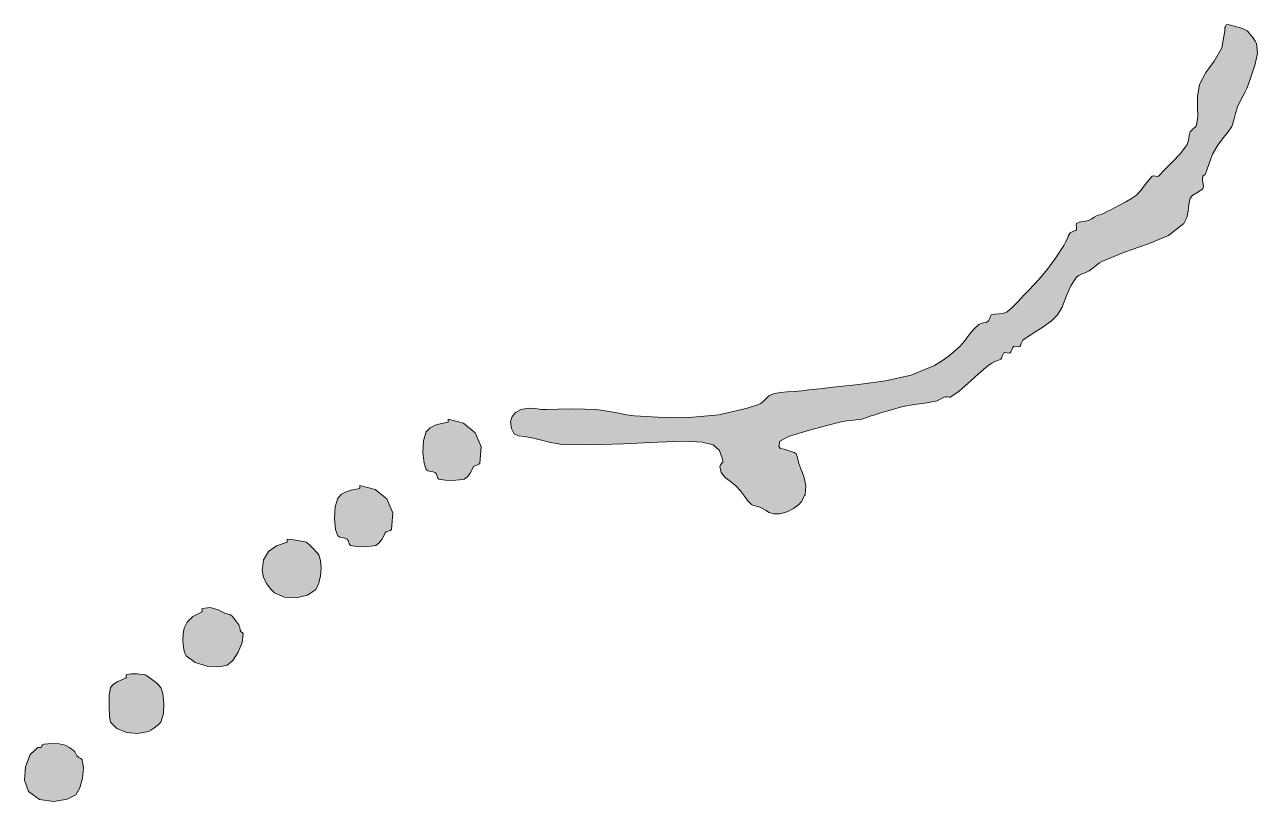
# Model space of a CAD drawing. Header units: inches. Extents: x -493 to 820, y -401 to 913.
# Drawn here: x -113.92 to -72.58, y -41.51 to -15.45 of the extents above; entities that cross this region are included whole.
import ezdxf

# ---------------------------------------------------------------- set-up
doc = ezdxf.new("R2010")
doc.units = ezdxf.units.IN
doc.header["$MEASUREMENT"] = 0
doc.layers.add('Layer 1', color=7, linetype='Continuous')

msp = doc.modelspace()

# ---------------------------------------------------------------- hatches: boundary and pattern name
at = {"layer": 'Layer 1', "true_color": 0xffffff}
for points in [[(-73.666, -15.56), (-73.646, -15.526), (-73.639, -15.487), (-73.62, -15.458), (-73.56, -15.454), (-73.443, -15.478), (-73.265, -15.523), (-73.076, -15.588), (-72.924, -15.666), (-72.831, -15.758), (-72.731, -15.886), (-72.649, -16.01), (-72.607, -16.09), (-72.578, -16.409), (-72.65, -16.785), (-72.78, -17.184), (-72.924, -17.571), (-72.986, -17.705), (-73.068, -17.853), (-73.158, -18.02), (-73.242, -18.207), (-73.31, -18.436), (-73.361, -18.658), (-73.433, -18.866), (-73.56, -19.054), (-73.717, -19.238), (-73.904, -19.498), (-74.077, -19.801), (-74.195, -20.113), (-74.216, -20.184), (-74.244, -20.256), (-74.273, -20.337), (-74.301, -20.431), (-74.326, -20.48), (-74.358, -20.505), (-74.388, -20.518), (-74.407, -20.536), (-74.416, -20.637), (-74.401, -20.751), (-74.389, -20.863), (-74.407, -20.96), (-74.479, -21.018), (-74.61, -21.092), (-74.746, -21.18), (-74.83, -21.277), (-74.881, -21.488), (-74.903, -21.711), (-74.942, -21.929), (-75.042, -22.125), (-75.562, -22.533), (-76.258, -22.824), (-77.033, -23.083), (-77.795, -23.396), (-77.877, -23.449), (-77.972, -23.525), (-78.084, -23.616), (-78.219, -23.713), (-78.331, -23.771), (-78.451, -23.818), (-78.561, -23.865), (-78.642, -23.925), (-78.83, -24.217), (-78.986, -24.578), (-79.129, -24.931), (-79.277, -25.195), (-79.491, -25.398), (-79.773, -25.598), (-80.1, -25.807), (-80.442, -26.042), (-80.469, -26.084), (-80.496, -26.152), (-80.522, -26.218), (-80.548, -26.254), (-80.597, -26.26), (-80.656, -26.251), (-80.714, -26.244), (-80.76, -26.254), (-80.788, -26.296), (-80.814, -26.364), (-80.84, -26.43), (-80.866, -26.466), (-80.915, -26.472), (-80.974, -26.463), (-81.031, -26.455), (-81.077, -26.466), (-81.105, -26.508), (-81.132, -26.576), (-81.158, -26.642), (-81.183, -26.678), (-81.286, -26.719), (-81.383, -26.756), (-81.487, -26.807), (-81.606, -26.889), (-81.941, -27.176), (-82.272, -27.484), (-82.588, -27.76), (-82.877, -27.948), (-82.923, -27.951), (-82.988, -27.943), (-83.051, -27.938), (-83.089, -27.948), (-83.312, -28.073), (-83.663, -28.144), (-84.071, -28.195), (-84.465, -28.266), (-84.593, -28.302), (-84.766, -28.354), (-84.974, -28.415), (-85.207, -28.478), (-85.276, -28.499), (-85.35, -28.526), (-85.431, -28.556), (-85.524, -28.583), (-85.594, -28.604), (-85.667, -28.632), (-85.748, -28.661), (-85.842, -28.689), (-85.951, -28.704), (-86.124, -28.721), (-86.342, -28.747), (-86.583, -28.795), (-87.011, -28.901), (-87.677, -29.077), (-88.299, -29.271), (-88.595, -29.431), (-88.622, -29.605), (-88.565, -29.673), (-88.443, -29.698), (-88.277, -29.748), (-88.114, -29.812), (-88.044, -29.849), (-88.012, -29.94), (-87.959, -30.172), (-87.89, -30.353), (-87.79, -30.613), (-87.721, -30.918), (-87.748, -31.23), (-87.76, -31.252), (-87.795, -31.323), (-87.833, -31.4), (-87.854, -31.442), (-87.957, -31.553), (-88.13, -31.684), (-88.35, -31.801), (-88.595, -31.865), (-88.799, -31.866), (-88.948, -31.822), (-89.078, -31.747), (-89.23, -31.654), (-89.298, -31.63), (-89.386, -31.608), (-89.476, -31.583), (-89.548, -31.548), (-89.661, -31.434), (-89.779, -31.275), (-89.914, -31.096), (-90.077, -30.913), (-90.246, -30.777), (-90.423, -30.643), (-90.56, -30.483), (-90.606, -30.277), (-90.585, -30.224), (-90.544, -30.179), (-90.508, -30.13), (-90.5, -30.065), (-90.612, -29.746), (-90.83, -29.554), (-91.201, -29.457), (-91.771, -29.431), (-92.682, -29.458), (-93.836, -29.513), (-94.99, -29.554), (-95.9, -29.536), (-96.093, -29.508), (-96.33, -29.456), (-96.59, -29.392), (-96.854, -29.324), (-97.14, -29.275), (-97.355, -29.25), (-97.504, -29.183), (-97.595, -29.007), (-97.621, -28.778), (-97.575, -28.601), (-97.459, -28.467), (-97.277, -28.371), (-97.033, -28.324), (-96.795, -28.333), (-96.586, -28.361), (-96.43, -28.371), (-96.03, -28.349), (-95.582, -28.342), (-95.134, -28.351), (-94.736, -28.371), (-94.389, -28.416), (-94.047, -28.481), (-93.732, -28.544), (-93.465, -28.583), (-92.468, -28.635), (-91.515, -28.627), (-90.636, -28.543), (-89.865, -28.371), (-89.685, -28.317), (-89.517, -28.27), (-89.364, -28.22), (-89.23, -28.16), (-89.148, -28.094), (-89.065, -28.004), (-88.958, -27.912), (-88.807, -27.842), (-88.582, -27.797), (-88.343, -27.774), (-88.098, -27.76), (-87.854, -27.736), (-87.619, -27.707), (-87.377, -27.682), (-87.136, -27.657), (-86.901, -27.631), (-85.954, -27.525), (-85.045, -27.406), (-84.191, -27.214), (-83.407, -26.889), (-83.169, -26.745), (-82.951, -26.589), (-82.748, -26.424), (-82.56, -26.254), (-82.399, -26.073), (-82.252, -25.874), (-82.1, -25.68), (-81.924, -25.513), (-81.846, -25.477), (-81.761, -25.462), (-81.678, -25.446), (-81.606, -25.407), (-81.581, -25.364), (-81.554, -25.297), (-81.526, -25.231), (-81.501, -25.195), (-81.381, -25.164), (-81.242, -25.158), (-81.1, -25.145), (-80.972, -25.089), (-80.804, -24.943), (-80.614, -24.751), (-80.418, -24.543), (-80.23, -24.348), (-79.904, -24.001), (-79.62, -23.655), (-79.35, -23.285), (-79.065, -22.865), (-79.02, -22.778), (-78.972, -22.669), (-78.918, -22.552), (-78.854, -22.442), (-78.812, -22.415), (-78.744, -22.388), (-78.678, -22.361), (-78.642, -22.336), (-78.639, -22.29), (-78.647, -22.226), (-78.652, -22.163), (-78.642, -22.125), (-78.548, -22.079), (-78.439, -22.062), (-78.326, -22.051), (-78.219, -22.019), (-78.131, -21.965), (-78.055, -21.911), (-77.955, -21.857), (-77.795, -21.807), (-77.713, -21.777), (-77.611, -21.727), (-77.495, -21.664), (-77.372, -21.596), (-77.183, -21.496), (-76.984, -21.393), (-76.793, -21.284), (-76.63, -21.172), (-76.494, -21.032), (-76.369, -20.864), (-76.243, -20.691), (-76.101, -20.536), (-76.057, -20.528), (-75.993, -20.538), (-75.93, -20.547), (-75.889, -20.536), (-75.678, -20.31), (-75.418, -20.053), (-75.155, -19.772), (-74.936, -19.478), (-74.896, -19.375), (-74.88, -19.27), (-74.867, -19.163), (-74.83, -19.054), (-74.788, -19.006), (-74.719, -18.943), (-74.653, -18.883), (-74.619, -18.842), (-74.575, -18.534), (-74.583, -18.21), (-74.581, -17.858), (-74.513, -17.466), (-74.308, -17.062), (-74.024, -16.678), (-73.773, -16.237), (-73.666, -15.666), (-73.667, -15.646), (-73.668, -15.61), (-73.668, -15.577)], [(-99.712, -28.795), (-99.711, -28.778), (-99.712, -28.742), (-99.712, -28.706), (-99.712, -28.689), (-99.198, -28.82), (-98.808, -29.146), (-98.604, -29.612), (-98.653, -30.172), (-98.691, -30.204), (-98.759, -30.229), (-98.827, -30.252), (-98.865, -30.277), (-98.912, -30.378), (-98.981, -30.506), (-99.073, -30.625), (-99.183, -30.701), (-99.338, -30.73), (-99.571, -30.745), (-99.821, -30.737), (-100.03, -30.701), (-100.065, -30.664), (-100.088, -30.601), (-100.108, -30.534), (-100.136, -30.489), (-100.215, -30.454), (-100.302, -30.441), (-100.386, -30.426), (-100.454, -30.383), (-100.525, -30.17), (-100.562, -29.803), (-100.545, -29.408), (-100.454, -29.112), (-100.325, -28.983), (-100.152, -28.896), (-99.943, -28.837)], [(-102.677, -31.019), (-102.676, -31.002), (-102.677, -30.966), (-102.677, -30.93), (-102.677, -30.913), (-102.163, -31.044), (-101.772, -31.368), (-101.569, -31.835), (-101.618, -32.395), (-101.656, -32.428), (-101.724, -32.452), (-101.792, -32.475), (-101.83, -32.501), (-101.876, -32.602), (-101.946, -32.729), (-102.037, -32.849), (-102.147, -32.925), (-102.303, -32.954), (-102.535, -32.969), (-102.785, -32.962), (-102.995, -32.925), (-103.03, -32.889), (-103.053, -32.824), (-103.073, -32.758), (-103.101, -32.713), (-103.179, -32.679), (-103.267, -32.665), (-103.351, -32.648), (-103.418, -32.606), (-103.49, -32.393), (-103.527, -32.026), (-103.509, -31.632), (-103.418, -31.336), (-103.29, -31.207), (-103.116, -31.12), (-102.908, -31.062)], [(-105.112, -32.818), (-105.111, -32.802), (-105.112, -32.766), (-105.113, -32.729), (-105.112, -32.713), (-104.97, -32.725), (-104.767, -32.757), (-104.577, -32.793), (-104.477, -32.818), (-104.38, -32.896), (-104.244, -33.029), (-104.118, -33.164), (-104.054, -33.242), (-103.998, -33.434), (-103.979, -33.683), (-103.998, -33.95), (-104.054, -34.195), (-104.066, -34.215), (-104.103, -34.289), (-104.142, -34.369), (-104.159, -34.406), (-104.431, -34.593), (-104.81, -34.684), (-105.207, -34.662), (-105.536, -34.513), (-105.658, -34.395), (-105.796, -34.217), (-105.91, -34.002), (-105.959, -33.771), (-105.905, -33.413), (-105.738, -33.135), (-105.47, -32.938)], [(-107.971, -35.148), (-107.968, -35.131), (-107.971, -35.096), (-107.975, -35.061), (-107.971, -35.042), (-107.693, -35.008), (-107.435, -35.085), (-107.206, -35.194), (-107.018, -35.254), (-106.948, -35.314), (-106.84, -35.45), (-106.742, -35.594), (-106.701, -35.678), (-106.69, -35.769), (-106.654, -35.82), (-106.615, -35.854), (-106.595, -35.889), (-106.63, -36.183), (-106.761, -36.504), (-106.941, -36.782), (-107.124, -36.948), (-107.409, -37.004), (-107.8, -36.972), (-108.197, -36.848), (-108.5, -36.63), (-108.555, -36.521), (-108.597, -36.349), (-108.617, -36.132), (-108.606, -35.889), (-108.566, -35.706), (-108.466, -35.504), (-108.277, -35.31)], [(-110.512, -37.371), (-110.509, -37.354), (-110.512, -37.318), (-110.516, -37.283), (-110.512, -37.266), (-110.343, -37.233), (-110.141, -37.234), (-109.967, -37.251), (-109.877, -37.266), (-109.826, -37.304), (-109.671, -37.409), (-109.486, -37.549), (-109.348, -37.689), (-109.283, -37.889), (-109.247, -38.215), (-109.262, -38.569), (-109.348, -38.854), (-109.426, -38.936), (-109.553, -39.035), (-109.683, -39.123), (-109.771, -39.172), (-110.12, -39.236), (-110.499, -39.199), (-110.832, -39.068), (-111.042, -38.854), (-111.069, -38.67), (-111.089, -38.322), (-111.085, -37.949), (-111.042, -37.689), (-110.945, -37.576), (-110.796, -37.487), (-110.637, -37.42)], [(-113.371, -39.701), (-113.35, -39.68), (-113.339, -39.648), (-113.317, -39.617), (-113.265, -39.595), (-113.014, -39.567), (-112.766, -39.579), (-112.556, -39.626), (-112.418, -39.701), (-112.361, -39.745), (-112.295, -39.792), (-112.237, -39.846), (-112.206, -39.912), (-112.168, -39.988), (-112.103, -40.039), (-112.036, -40.078), (-111.995, -40.124), (-111.951, -40.401), (-111.979, -40.736), (-112.067, -41.056), (-112.206, -41.289), (-112.49, -41.436), (-112.941, -41.512), (-113.422, -41.45), (-113.794, -41.184), (-113.92, -40.802), (-113.89, -40.349), (-113.732, -39.943), (-113.477, -39.701), (-113.452, -39.698), (-113.424, -39.701), (-113.396, -39.704)]]:
    msp.add_hatch(color=7, dxfattribs=at).paths.add_polyline_path(points)

# ---------------------------------------------------------------- linework, layer by layer
at = {"layer": 'Layer 1', "lineweight": 0}
for points in [[(-73.666, -15.56), (-73.646, -15.526), (-73.639, -15.487), (-73.62, -15.458), (-73.56, -15.454), (-73.443, -15.478), (-73.265, -15.523), (-73.076, -15.588), (-72.924, -15.666), (-72.831, -15.758), (-72.731, -15.886), (-72.649, -16.01), (-72.607, -16.09), (-72.578, -16.409), (-72.65, -16.785), (-72.78, -17.184), (-72.924, -17.571), (-72.986, -17.705), (-73.068, -17.853), (-73.158, -18.02), (-73.242, -18.207), (-73.31, -18.436), (-73.361, -18.658), (-73.433, -18.866), (-73.56, -19.054), (-73.717, -19.238), (-73.904, -19.498), (-74.077, -19.801), (-74.195, -20.113), (-74.216, -20.184), (-74.244, -20.256), (-74.273, -20.337), (-74.301, -20.431), (-74.326, -20.48), (-74.358, -20.505), (-74.388, -20.518), (-74.407, -20.536), (-74.416, -20.637), (-74.401, -20.751), (-74.389, -20.863), (-74.407, -20.96), (-74.479, -21.018), (-74.61, -21.092), (-74.746, -21.18), (-74.83, -21.277), (-74.881, -21.488), (-74.903, -21.711), (-74.942, -21.929), (-75.042, -22.125), (-75.562, -22.533), (-76.258, -22.824), (-77.033, -23.083), (-77.795, -23.396), (-77.877, -23.449), (-77.972, -23.525), (-78.084, -23.616), (-78.219, -23.713), (-78.331, -23.771), (-78.451, -23.818), (-78.561, -23.865), (-78.642, -23.925), (-78.83, -24.217), (-78.986, -24.578), (-79.129, -24.931), (-79.277, -25.195), (-79.491, -25.398), (-79.773, -25.598), (-80.1, -25.807), (-80.442, -26.042), (-80.469, -26.084), (-80.496, -26.152), (-80.522, -26.218), (-80.548, -26.254), (-80.597, -26.26), (-80.656, -26.251), (-80.714, -26.244), (-80.76, -26.254), (-80.788, -26.296), (-80.814, -26.364), (-80.84, -26.43), (-80.866, -26.466), (-80.915, -26.472), (-80.974, -26.463), (-81.031, -26.455), (-81.077, -26.466), (-81.105, -26.508), (-81.132, -26.576), (-81.158, -26.642), (-81.183, -26.678), (-81.286, -26.719), (-81.383, -26.756), (-81.487, -26.807), (-81.606, -26.889), (-81.941, -27.176), (-82.272, -27.484), (-82.588, -27.76), (-82.877, -27.948), (-82.923, -27.951), (-82.988, -27.943), (-83.051, -27.938), (-83.089, -27.948), (-83.312, -28.073), (-83.663, -28.144), (-84.071, -28.195), (-84.465, -28.266), (-84.593, -28.302), (-84.766, -28.354), (-84.974, -28.415), (-85.207, -28.478), (-85.276, -28.499), (-85.35, -28.526), (-85.431, -28.556), (-85.524, -28.583), (-85.594, -28.604), (-85.667, -28.632), (-85.748, -28.661), (-85.842, -28.689), (-85.951, -28.704), (-86.124, -28.721), (-86.342, -28.747), (-86.583, -28.795), (-87.011, -28.901), (-87.677, -29.077), (-88.299, -29.271), (-88.595, -29.431), (-88.622, -29.605), (-88.565, -29.673), (-88.443, -29.698), (-88.277, -29.748), (-88.114, -29.812), (-88.044, -29.849), (-88.012, -29.94), (-87.959, -30.172), (-87.89, -30.353), (-87.79, -30.613), (-87.721, -30.918), (-87.748, -31.23), (-87.76, -31.252), (-87.795, -31.323), (-87.833, -31.4), (-87.854, -31.442), (-87.957, -31.553), (-88.13, -31.684), (-88.35, -31.801), (-88.595, -31.865), (-88.799, -31.866), (-88.948, -31.822), (-89.078, -31.747), (-89.23, -31.654), (-89.298, -31.63), (-89.386, -31.608), (-89.476, -31.583), (-89.548, -31.548), (-89.661, -31.434), (-89.779, -31.275), (-89.914, -31.096), (-90.077, -30.913), (-90.246, -30.777), (-90.423, -30.643), (-90.56, -30.483), (-90.606, -30.277), (-90.585, -30.224), (-90.544, -30.179), (-90.508, -30.13), (-90.5, -30.065), (-90.612, -29.746), (-90.83, -29.554), (-91.201, -29.457), (-91.771, -29.431), (-92.682, -29.458), (-93.836, -29.513), (-94.99, -29.554), (-95.9, -29.536), (-96.093, -29.508), (-96.33, -29.456), (-96.59, -29.392), (-96.854, -29.324), (-97.14, -29.275), (-97.355, -29.25), (-97.504, -29.183), (-97.595, -29.007), (-97.621, -28.778), (-97.575, -28.601), (-97.459, -28.467), (-97.277, -28.371), (-97.033, -28.324), (-96.795, -28.333), (-96.586, -28.361), (-96.43, -28.371), (-96.03, -28.349), (-95.582, -28.342), (-95.134, -28.351), (-94.736, -28.371), (-94.389, -28.416), (-94.047, -28.481), (-93.732, -28.544), (-93.465, -28.583), (-92.468, -28.635), (-91.515, -28.627), (-90.636, -28.543), (-89.865, -28.371), (-89.685, -28.317), (-89.517, -28.27), (-89.364, -28.22), (-89.23, -28.16), (-89.148, -28.094), (-89.065, -28.004), (-88.958, -27.912), (-88.807, -27.842), (-88.582, -27.797), (-88.343, -27.774), (-88.098, -27.76), (-87.854, -27.736), (-87.619, -27.707), (-87.377, -27.682), (-87.136, -27.657), (-86.901, -27.631), (-85.954, -27.525), (-85.045, -27.406), (-84.191, -27.214), (-83.407, -26.889), (-83.169, -26.745), (-82.951, -26.589), (-82.748, -26.424), (-82.56, -26.254), (-82.399, -26.073), (-82.252, -25.874), (-82.1, -25.68), (-81.924, -25.513), (-81.846, -25.477), (-81.761, -25.462), (-81.678, -25.446), (-81.606, -25.407), (-81.581, -25.364), (-81.554, -25.297), (-81.526, -25.231), (-81.501, -25.195), (-81.381, -25.164), (-81.242, -25.158), (-81.1, -25.145), (-80.972, -25.089), (-80.804, -24.943), (-80.614, -24.751), (-80.418, -24.543), (-80.23, -24.348), (-79.904, -24.001), (-79.62, -23.655), (-79.35, -23.285), (-79.065, -22.865), (-79.02, -22.778), (-78.972, -22.669), (-78.918, -22.552), (-78.854, -22.442), (-78.812, -22.415), (-78.744, -22.388), (-78.678, -22.361), (-78.642, -22.336), (-78.639, -22.29), (-78.647, -22.226), (-78.652, -22.163), (-78.642, -22.125), (-78.548, -22.079), (-78.439, -22.062), (-78.326, -22.051), (-78.219, -22.019), (-78.131, -21.965), (-78.055, -21.911), (-77.955, -21.857), (-77.795, -21.807), (-77.713, -21.777), (-77.611, -21.727), (-77.495, -21.664), (-77.372, -21.596), (-77.183, -21.496), (-76.984, -21.393), (-76.793, -21.284), (-76.63, -21.172), (-76.494, -21.032), (-76.369, -20.864), (-76.243, -20.691), (-76.101, -20.536), (-76.057, -20.528), (-75.993, -20.538), (-75.93, -20.547), (-75.889, -20.536), (-75.678, -20.31), (-75.418, -20.053), (-75.155, -19.772), (-74.936, -19.478), (-74.896, -19.375), (-74.88, -19.27), (-74.867, -19.163), (-74.83, -19.054), (-74.788, -19.006), (-74.719, -18.943), (-74.653, -18.883), (-74.619, -18.842), (-74.575, -18.534), (-74.583, -18.21), (-74.581, -17.858), (-74.513, -17.466), (-74.308, -17.062), (-74.024, -16.678), (-73.773, -16.237), (-73.666, -15.666), (-73.667, -15.646), (-73.668, -15.61), (-73.668, -15.577), (-73.666, -15.56), (-73.666, -15.56)], [(-99.712, -28.795), (-99.711, -28.778), (-99.712, -28.742), (-99.712, -28.706), (-99.712, -28.689), (-99.198, -28.82), (-98.808, -29.146), (-98.604, -29.612), (-98.653, -30.172), (-98.691, -30.204), (-98.759, -30.229), (-98.827, -30.252), (-98.865, -30.277), (-98.912, -30.378), (-98.981, -30.506), (-99.073, -30.625), (-99.183, -30.701), (-99.338, -30.73), (-99.571, -30.745), (-99.821, -30.737), (-100.03, -30.701), (-100.065, -30.664), (-100.088, -30.601), (-100.108, -30.534), (-100.136, -30.489), (-100.215, -30.454), (-100.302, -30.441), (-100.386, -30.426), (-100.454, -30.383), (-100.525, -30.17), (-100.562, -29.803), (-100.545, -29.408), (-100.454, -29.112), (-100.325, -28.983), (-100.152, -28.896), (-99.943, -28.837), (-99.712, -28.795), (-99.712, -28.795)], [(-102.677, -31.019), (-102.676, -31.002), (-102.677, -30.966), (-102.677, -30.93), (-102.677, -30.913), (-102.163, -31.044), (-101.772, -31.368), (-101.569, -31.835), (-101.618, -32.395), (-101.656, -32.428), (-101.724, -32.452), (-101.792, -32.475), (-101.83, -32.501), (-101.876, -32.602), (-101.946, -32.729), (-102.037, -32.849), (-102.147, -32.925), (-102.303, -32.954), (-102.535, -32.969), (-102.785, -32.962), (-102.995, -32.925), (-103.03, -32.889), (-103.053, -32.824), (-103.073, -32.758), (-103.101, -32.713), (-103.179, -32.679), (-103.267, -32.665), (-103.351, -32.648), (-103.418, -32.606), (-103.49, -32.393), (-103.527, -32.026), (-103.509, -31.632), (-103.418, -31.336), (-103.29, -31.207), (-103.116, -31.12), (-102.908, -31.062), (-102.677, -31.019), (-102.677, -31.019)], [(-105.112, -32.818), (-105.111, -32.802), (-105.112, -32.766), (-105.113, -32.729), (-105.112, -32.713), (-104.97, -32.725), (-104.767, -32.757), (-104.577, -32.793), (-104.477, -32.818), (-104.38, -32.896), (-104.244, -33.029), (-104.118, -33.164), (-104.054, -33.242), (-103.998, -33.434), (-103.979, -33.683), (-103.998, -33.95), (-104.054, -34.195), (-104.066, -34.215), (-104.103, -34.289), (-104.142, -34.369), (-104.159, -34.406), (-104.431, -34.593), (-104.81, -34.684), (-105.207, -34.662), (-105.536, -34.513), (-105.658, -34.395), (-105.796, -34.217), (-105.91, -34.002), (-105.959, -33.771), (-105.905, -33.413), (-105.738, -33.135), (-105.47, -32.938), (-105.112, -32.818), (-105.112, -32.818)], [(-107.971, -35.148), (-107.968, -35.131), (-107.971, -35.096), (-107.975, -35.061), (-107.971, -35.042), (-107.693, -35.008), (-107.435, -35.085), (-107.206, -35.194), (-107.018, -35.254), (-106.948, -35.314), (-106.84, -35.45), (-106.742, -35.594), (-106.701, -35.678), (-106.69, -35.769), (-106.654, -35.82), (-106.615, -35.854), (-106.595, -35.889), (-106.63, -36.183), (-106.761, -36.504), (-106.941, -36.782), (-107.124, -36.948), (-107.409, -37.004), (-107.8, -36.972), (-108.197, -36.848), (-108.5, -36.63), (-108.555, -36.521), (-108.597, -36.349), (-108.617, -36.132), (-108.606, -35.889), (-108.566, -35.706), (-108.466, -35.504), (-108.277, -35.31), (-107.971, -35.148), (-107.971, -35.148)], [(-110.512, -37.371), (-110.509, -37.354), (-110.512, -37.318), (-110.516, -37.283), (-110.512, -37.266), (-110.343, -37.233), (-110.141, -37.234), (-109.967, -37.251), (-109.877, -37.266), (-109.826, -37.304), (-109.671, -37.409), (-109.486, -37.549), (-109.348, -37.689), (-109.283, -37.889), (-109.247, -38.215), (-109.262, -38.569), (-109.348, -38.854), (-109.426, -38.936), (-109.553, -39.035), (-109.683, -39.123), (-109.771, -39.172), (-110.12, -39.236), (-110.499, -39.199), (-110.832, -39.068), (-111.042, -38.854), (-111.069, -38.67), (-111.089, -38.322), (-111.085, -37.949), (-111.042, -37.689), (-110.945, -37.576), (-110.796, -37.487), (-110.637, -37.42), (-110.512, -37.371), (-110.512, -37.371)], [(-113.371, -39.701), (-113.35, -39.68), (-113.339, -39.648), (-113.317, -39.617), (-113.265, -39.595), (-113.014, -39.567), (-112.766, -39.579), (-112.556, -39.626), (-112.418, -39.701), (-112.361, -39.745), (-112.295, -39.792), (-112.237, -39.846), (-112.206, -39.912), (-112.168, -39.988), (-112.103, -40.039), (-112.036, -40.078), (-111.995, -40.124), (-111.951, -40.401), (-111.979, -40.736), (-112.067, -41.056), (-112.206, -41.289), (-112.49, -41.436), (-112.941, -41.512), (-113.422, -41.45), (-113.794, -41.184), (-113.92, -40.802), (-113.89, -40.349), (-113.732, -39.943), (-113.477, -39.701), (-113.452, -39.698), (-113.424, -39.701), (-113.396, -39.704), (-113.371, -39.701), (-113.371, -39.701)]]:
    msp.add_lwpolyline(points, dxfattribs=at)

doc.saveas('drawing.dxf')
